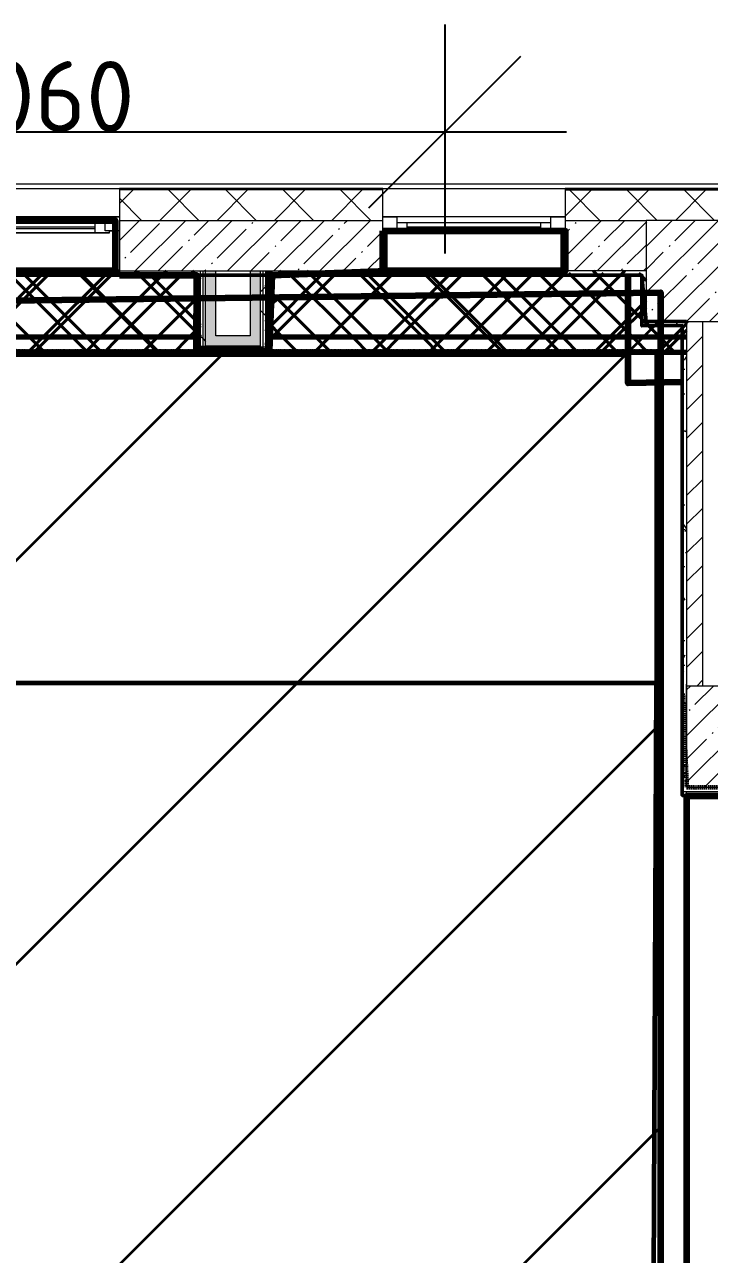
# Model space of a CAD drawing. Header units: millimetres. Extents: x -249154 to 415037, y -45458 to 354837.
# Drawn here: x 107346 to 110727, y 16157 to 22231 of the extents above; entities that cross this region are included whole.
import ezdxf

# ---------------------------------------------------------------- set-up
doc = ezdxf.new("R2010")
doc.units = ezdxf.units.MM
doc.linetypes.add('200_ШТРИХ__ш1_п0_6_', pattern=[320, 200, -120])
doc.linetypes.add('Штрих короткий', pattern=[600, 300, -300])
for name, color, linetype, lineweight in [('0) НЗ Ремонт штукатурка', 6, 'Continuous', 60), ('1) FK2', 82, 'Continuous', 50), ('2)1 штукатурка', 4, 'Continuous', 35), ('2)2 штукатурка', 5, 'Continuous', 50), ('3.3) Шпаклевка баз. фин. WD5-13', 160, 'Continuous', 140), ('3.4) Ремонт базовой шпаклевки', 6, 'Continuous', 60), ('3.4) Шп. баз 4 в 525 поз 4838м2', 160, 'Continuous', 140), ('3.4) Шп. фин 4 в 529 поз 11227м2', 6, 'Continuous', 140), ('4) демонтаж НЗ №2', 1, 'Continuous', 35), ('4.1) Дм уборка мусора НЗ 2', 20, 'Continuous', 35), ('5.6) Перегародка WD6', 6, 'Continuous', 40), ('549 штукатурка гипсом', 40, 'Continuous', 60), ('666 покраска FK1', 211, 'Continuous', 60), ('839 штук откосы', 3, 'Continuous', 158), ('874 шпакл откосы', 5, 'Continuous', 158), ('A-FLOR', 7, 'Continuous', 9), ('A-GLAZ', 7, 'Continuous', 9), ('A-GLAZ-1', 7, 'Continuous', 5), ('A-WALL', 7, 'Continuous', 5), ('I-WALL', 7, 'Continuous', 5), ('S-COLS', 7, 'Continuous', 9), ('S-COLS-1', 7, 'Continuous', 5)]:
    doc.layers.add(name, color=color, linetype=linetype, lineweight=lineweight)
doc.layers.add('A-WALL-1', color=9, linetype='Continuous', lineweight=5, true_color=0x808080)
doc.layers.add('A-WALL-FNSH-1', color=9, linetype='Continuous', lineweight=5, true_color=0x808080)
doc.styles.add('ISOCPEUR_1', font='isocpeur.ttf', dxfattribs={"height": 350})
doc.styles.add('ISOCPEUR_2', font='isocpeur.ttf', dxfattribs={"width": 0.9, "height": 2.5})
doc.dimstyles.new('ISO-2_0_0_9К_Средний_округл2_2', dxfattribs={"dimscale": 304.8, "dimtxt": 995.981176, "dimasz": 2.46063, "dimexe": 1.968504, "dimexo": 0, "dimgap": 0, "dimtad": 1, "dimdec": 0, "dimrnd": 10, "dimzin": 0, "dimdsep": 46, "dimtxsty": 'ISOCPEUR_2', "dimblk1": 'OBLIQUE', "dimblk2": 'OBLIQUE', "dimsah": 1, "dimcen": 0.09, "dimdle": 1.968504, "dimazin": 0, "dimtfac": 1, "dimtdec": 4, "dimtix": 1, "dimtmove": 0, "dimatfit": 3, "dimfxl": 1, "dimtvp": 1, "dimtolj": 1, "dimtzin": 0, "dimarcsym": 2})
pattern_1 = [(0, (64.7, -136.06), (243.84, 60.96), [20.117, -162.763, 20.117, -162.763, -975.36]), (0, (64.7, -136.06), (243.84, 60.96), [-365.76, 20.117, -345.643, 20.117, -162.763, -426.72]), (0, (64.7, -136.06), (243.84, 60.96), [-914.4, 20.117, -101.803, 20.117, -284.683]), (120, (156.14, -105.58), (-174.71291, 180.691634), [20.117, -162.763, 20.117, -162.763, -975.36]), (120, (156.14, -105.58), (-174.71291, 180.691634), [-365.76, 20.117, -345.643, 20.117, -162.763, -426.72]), (120, (156.14, -105.58), (-174.71291, 180.691634), [-914.4, 20.117, -101.803, 20.117, -284.683]), (240, (186.62, 16.34), (-69.12709, -241.651634), [20.117, -162.763, 20.117, -162.763, -975.36]), (240, (186.62, 16.34), (-69.12709, -241.651634), [-365.76, 20.117, -345.643, 20.117, -162.763, -426.72]), (240, (186.62, 16.34), (-69.12709, -241.651634), [-914.4, 20.117, -101.803, 20.117, -284.683])]
pattern_2 = [(45, (64.7, -136.06), (-212.132, 212.132), []), (135, (64.7, -136.06), (-212.132, -212.132), [])]
pattern_3 = [(45, (64.7, -136.06), (-141.42136, 141.42136), []), (135, (64.7, -136.06), (-141.42136, -141.42136), [])]

# ---------------------------------------------------------------- blocks, each defined once
blk = doc.blocks.new('120_Окно_СКБ_1Ст - 120_Окно_СКБ_1Ст 900х2500_h_ с форточкой-22876038-Объем проектирования 1 этажа')
at = {"layer": 'A-GLAZ'}
for p, q in [((-450, -127), (-450, -57)), ((-450, -57), (-380, -57)), ((-380, -57), (-380, -127)), ((380, -127), (380, -57)), ((380, -57), (450, -57)), ((450, -57), (450, -127)), ((380, -87), (-380, -87)), ((-380, -87), (-380, -127)), ((-330, -137), (-330, -87)), ((330, -137), (330, -87)), ((380, -127), (380, -87)), ((-380, -127), (-450, -127)), ((-380, -127), (-400, -127)), ((-400, -127), (-400, -137)), ((-400, -137), (400, -137)), ((400, -137), (-400, -137)), ((450, -127), (380, -127)), ((400, -127), (380, -127)), ((400, -137), (400, -127))]:
    blk.add_line(p, q, dxfattribs=at)
at = {"layer": 'A-GLAZ-1'}
for p, q in [((450, -57), (-450, -57)), ((-330, -107), (330, -107)), ((330, -117), (-330, -117)), ((-430, -127), (-400, -127)), ((400, -127), (430, -127))]:
    blk.add_line(p, q, dxfattribs=at)
blk = doc.blocks.new('BSC_Колонна _Прямоугольная - 500х500-21690934-Объем проектирования 1 этажа')
at = {"layer": 'S-COLS-1'}
h = blk.add_hatch(dxfattribs=at)
h.set_pattern_fill('FP_96', color=256, style=0, pattern_type=2)
h.set_pattern_definition([(45, (-110800, -18850), (-114.04925, 114.04925), []), (45, (-110685.95, -18850), (-114.04925, 114.04925), [201.613, -40.323, 6.706, -33.617])])
h.paths.add_polyline_path([(0, -250), (250, -249.7), (250, 250), (-250, 250), (-250, -250), (-233.1, -250)])
for p, q in [((250, 250), (-250, 250)), ((-250, 250), (-250, -250)), ((250, -250), (250, 250)), ((-250, -250), (250, -250))]:
    blk.add_line(p, q, dxfattribs=at)
blk = doc.blocks.new('BSC_Колонна _Прямоугольная - 700х500-V183-Объем проектирования 1 этажа')
at = {"layer": 'S-COLS-1'}
h = blk.add_hatch(dxfattribs=at)
h.set_pattern_fill('FP_172', color=256, style=0, pattern_type=2)
h.set_pattern_definition([(45, (-110700, -21150), (-114.04925, 114.04925), []), (45, (-110585.95, -21150), (-114.04925, 114.04925), [201.613, -40.323, 6.706, -33.617])])
h.paths.add_polyline_path([(-350, -250), (350, -250), (350, 250), (-350, 250), (-350, 0)])
for p, q in [((350, 250), (-350, 250)), ((-350, 250), (-350, -250)), ((350, -250), (350, 250)), ((-350, -250), (350, -250))]:
    blk.add_line(p, q, dxfattribs=at)
blk = doc.blocks.new('Зашивка приборов отопления - Зашивка приборов отопления-33267402-Объем проектирования 1 этажа')
at = {"layer": 'A-WALL'}
for p, q in [((107730, 21150), (106870, 21150)), ((101170, 20829), (108130, 20829)), ((108130, 20829), (101170, 20829)), ((101150, 20754), (108130, 20754))]:
    blk.add_line(p, q, dxfattribs=at)
blk = doc.blocks.new('Зашивка приборов отопления1 - Зашивка приборов отопления-33268338-Объем проектирования 1 этажа')
at = {"layer": 'A-WALL'}
for p, q in [((109930, 21150), (109070, 21150)), ((108490, 20829), (110530, 20829)), ((110530, 20829), (108490, 20829)), ((108490, 20754), (110530, 20754))]:
    blk.add_line(p, q, dxfattribs=at)
blk = doc.blocks.new('_Oblique')
at = {"color": 0, "linetype": 'ByBlock', "lineweight": -2}
blk.add_line((-0.5, -0.5), (0.5, 0.5), dxfattribs=at)
blk = doc.blocks.new('*D1970')
at = {"layer": '5.6) Перегародка WD6', "color": 0, "lineweight": -2, "transparency": 16777216}
for p, q in [((105361.1, 22230.7), (105361.1, 21100.4)), ((109421.1, 22230.7), (109421.1, 21100.4)), ((104761.1, 21700.4), (110021.1, 21700.4))]:
    blk.add_line(p, q, dxfattribs=at)
at = {"layer": 'Defpoints', "color": 0, "transparency": 16777216}
for p in [(105361.1, 22230.7), (109421.1, 22230.7), (109421.1, 21700.4)]:
    blk.add_point(p, dxfattribs=at)
at = {"layer": '5.6) Перегародка WD6', "color": 0, "lineweight": -2, "transparency": 16777216, "xscale": 750, "yscale": 750, "zscale": 750, "rotation": 180}
blk.add_blockref('_Oblique', (105361.1, 21700.4), dxfattribs=at)
at = {"layer": '5.6) Перегародка WD6', "color": 0, "lineweight": -2, "transparency": 16777216, "xscale": 750, "yscale": 750, "zscale": 750}
blk.add_blockref('_Oblique', (109421.1, 21700.4), dxfattribs=at)
at = {"layer": '5.6) Перегародка WD6', "color": 0, "lineweight": 25, "transparency": 16777216, "insert": (107391.1, 21875.4), "char_height": 350, "width": 3148.833, "attachment_point": 5, "style": 'ISOCPEUR_1'}
blk.add_mtext('\\A1;4060', dxfattribs=at)

msp = doc.modelspace()

# ---------------------------------------------------------------- hatches: boundary and pattern name
at = {"layer": '4.1) Дм уборка мусора НЗ 2'}
h = msp.add_hatch(dxfattribs=at)
h.set_pattern_fill('ANSI31', color=1, scale=444)
h.paths.add_polyline_path([(117765.4, 16067), (110485.5, 16067), (110485.5, 20908.2), (108564, 20884.4), (108554.7, 20617.9), (108194.7, 20630.4), (108194.7, 20879.9), (101482.7, 20796.7), (101235.7, 20791.1), (101235.7, 20616.9), (100913.2, 20616.9), (100913.2, 17613.9), (101462.7, 17593.9), (101511.7, 13502), (105598.3, 13552.6), (105614.7, 13864.9), (106135.7, 13863.9), (106135.7, 13559.3), (109914.7, 13606.1), (109914.7, 13864.9), (110485.5, 13864.9), (110485.5, 13573.4), (117765.4, 13573.4)])
at = {"layer": '5.6) Перегародка WD6'}
h = msp.add_hatch(dxfattribs=at)
h.set_pattern_fill('FP_63', color=256, style=0, pattern_type=2)
h.set_pattern_definition(pattern_3)
h.paths.add_polyline_path([(107892.9, 20692.9), (108214.7, 20692.9), (108214.7, 21013.9), (106114.7, 21013.9), (106114.7, 20763.9), (105614.7, 20763.9), (105614.7, 21013.9), (101214.7, 21013.9), (101214.7, 20692.9), (107726.7, 20692.9)])
h = msp.add_hatch(dxfattribs=at)
h.set_pattern_fill('ANSI37', color=256, scale=77, style=0)
h.paths.add_polyline_path([(107892.9, 20681.9), (108214.7, 20681.9), (108214.7, 21002.9), (106114.7, 21002.9), (106114.7, 20752.9), (105614.7, 20752.9), (105614.7, 21002.9), (101214.7, 21002.9), (101214.7, 20681.9), (107726.7, 20681.9)])
h = msp.add_hatch(dxfattribs=at)
h.set_pattern_fill('FP_63', color=256, style=0, pattern_type=2)
h.set_pattern_definition(pattern_3)
h.paths.add_polyline_path([(110552, 20692.9), (110614.7, 20692.9), (110614.7, 20763.9), (110414.7, 20763.9), (110414.7, 21013.9), (108534.7, 21013.9), (108534.7, 20692.9), (110414.7, 20692.9)])
h = msp.add_hatch(dxfattribs=at)
h.set_pattern_fill('ANSI37', color=256, scale=77, style=0)
h.paths.add_polyline_path([(110552, 20681.9), (110614.7, 20681.9), (110614.7, 20752.9), (110414.7, 20752.9), (110414.7, 21002.9), (108534.7, 21002.9), (108534.7, 20681.9), (110414.7, 20681.9)])
h = msp.add_hatch(dxfattribs=at)
h.set_pattern_fill('FP_63', color=256, style=0, pattern_type=2)
h.set_pattern_definition(pattern_3)
h.paths.add_polyline_path([(104901.4, 20617.9), (108214.7, 20617.9), (108214.7, 20692.9), (101214.7, 20692.9), (101214.7, 20617.9), (104735.2, 20617.9)])
h = msp.add_hatch(dxfattribs=at)
h.set_pattern_fill('ANSI37', color=256, scale=77, style=0)
h.paths.add_polyline_path([(104901.4, 20606.9), (108214.7, 20606.9), (108214.7, 20681.9), (101214.7, 20681.9), (101214.7, 20606.9), (104735.2, 20606.9)])
h = msp.add_hatch(dxfattribs=at)
h.set_pattern_fill('FP_63', color=256, style=0, pattern_type=2)
h.set_pattern_definition(pattern_3)
h.paths.add_polyline_path([(110552, 20617.9), (110614.7, 20617.9), (110614.7, 20692.9), (108534.7, 20692.9), (108534.7, 20617.9), (110219.6, 20617.9)])
h = msp.add_hatch(dxfattribs=at)
h.set_pattern_fill('ANSI37', color=256, scale=77, style=0)
h.paths.add_polyline_path([(110552, 20606.9), (110614.7, 20606.9), (110614.7, 20681.9), (108534.7, 20681.9), (108534.7, 20606.9), (110219.6, 20606.9)])
at = {"layer": 'A-WALL'}
h = msp.add_hatch(dxfattribs=at)
h.set_pattern_fill('FP_24', color=256, style=0, pattern_type=2)
h.set_pattern_definition([(45, (64.7, -136.06), (-141.42136, 141.42136), []), (135, (64.7, -136.06), (-141.42136, -141.42136), [])])
h.paths.add_polyline_path([(103514.7, 21263.9), (104714.7, 21263.9), (104714.7, 21413.9), (103514.7, 21413.9), (103514.7, 21350)])
h.paths.add_polyline_path([(109084.3, 21263.9), (109114.7, 21263.9), (109114.7, 21413.9), (107814.7, 21413.9), (107814.7, 21263.9)])
h.paths.add_polyline_path([(101214.7, 21263.9), (101214.7, 21413.9), (96674.7, 21413.9), (96674.7, 21263.9), (100864.7, 21263.9)])
h.paths.add_polyline_path([(106914.7, 21263.9), (106914.7, 21413.9), (105614.7, 21413.9), (105614.7, 21263.9), (106114.7, 21263.9)])
h.paths.add_polyline_path([(110414.7, 21263.9), (110867.9, 21263.9), (110759.3, 21413.9), (110014.7, 21413.9), (110014.7, 21263.9)])
h.paths.add_polyline_path([(93124.7, 21263.9), (93374.7, 21263.9), (93374.7, 21413.9), (93124.7, 21413.9), (93124.7, 21321.3)])
h.paths.add_polyline_path([(111147.3, 21263.9), (111299.8, 21263.9), (111191.3, 21413.9), (111006.2, 21413.9), (111114.7, 21263.9)])
at = {"layer": 'I-WALL'}
h = msp.add_hatch(dxfattribs=at)
h.set_pattern_fill('FP_1', color=256, style=0, pattern_type=2)
h.set_pattern_definition([(45, (64.7, -136.06), (-114.04925, 114.04925), []), (45, (178.75, -136.06), (-114.04925, 114.04925), [201.612, -40.322, 6.706, -33.617])])
h.paths.add_polyline_path([(100864.7, 21013.9), (101214.7, 21013.9), (101214.7, 21263.9), (100864.7, 21263.9), (100864.7, 21017.3)])
h.paths.add_polyline_path([(110014.7, 21013.9), (110414.7, 21013.9), (110414.7, 21263.9), (110014.7, 21263.9), (110014.7, 21056.3)])
h.paths.add_polyline_path([(109114.7, 21013.9), (109114.7, 21263.9), (107814.7, 21263.9), (107814.7, 21013.9), (109084.3, 21013.9)])
h.paths.add_polyline_path([(103514.7, 21013.9), (104714.7, 21013.9), (104714.7, 21263.9), (103514.7, 21263.9), (103514.7, 21056.3)])
h.paths.add_polyline_path([(106114.7, 21013.9), (106914.7, 21013.9), (106914.7, 21263.9), (106114.7, 21263.9), (106114.7, 21056.3)])
h = msp.add_hatch(dxfattribs=at)
h.set_pattern_fill('FP_191', color=256, style=0, pattern_type=2)
h.set_pattern_definition(pattern_1)
h.paths.add_polyline_path([(107794.8, 21013.9), (107814.7, 21013.9), (107814.7, 21211.9), (107794.7, 21211.9), (107794.7, 21013.9)])
h = msp.add_hatch(dxfattribs=at)
h.set_pattern_fill('FP_191', color=256, style=0, pattern_type=2)
h.set_pattern_definition(pattern_1)
h.paths.add_polyline_path([(109114.7, 21013.9), (109134.7, 21014.7), (109134.7, 21211.9), (109114.7, 21211.9), (109114.7, 21056.3)])
h = msp.add_hatch(dxfattribs=at)
h.set_pattern_fill('FP_191', color=256, style=0, pattern_type=2)
h.set_pattern_definition(pattern_1)
h.paths.add_polyline_path([(109994.7, 21013.9), (110014.7, 21013.9), (110014.7, 21211.9), (109994.7, 21211.9), (109994.7, 21015)])
h = msp.add_hatch(dxfattribs=at)
h.set_pattern_fill('FP_191', color=256, style=0, pattern_type=2)
h.set_pattern_definition(pattern_1)
h.paths.add_polyline_path([(108194.7, 20993.9), (108214.7, 20993.9), (108214.7, 21013.9), (107814.7, 21013.9), (107814.7, 20993.9), (108193.7, 20993.9)])
h.paths.add_polyline_path([(106134.8, 20993.9), (106914.7, 20993.9), (106914.7, 21013.9), (106134.7, 21013.9), (106134.7, 20993.9)])
h = msp.add_hatch(dxfattribs=at)
h.set_pattern_fill('FP_191', color=256, style=0, pattern_type=2)
h.set_pattern_definition(pattern_1)
h.paths.add_polyline_path([(108214.7, 20637.9), (108214.7, 20993.9), (108194.7, 20993.9), (108194.7, 20637.9)])
h = msp.add_hatch(dxfattribs=at)
h.set_pattern_fill('FP_192', color=256, style=0, pattern_type=2)
h.set_pattern_definition(pattern_2)
h.paths.add_polyline_path([(108226.9, 20637.9), (108227.2, 20637.9), (108227.2, 21013.9), (108214.7, 21013.9), (108214.7, 20637.9)])
h = msp.add_hatch(dxfattribs=at)
h.set_pattern_fill('FP_192', color=256, style=0, pattern_type=2)
h.set_pattern_definition(pattern_2)
h.paths.add_polyline_path([(108234.7, 20637.9), (108239.7, 20637.9), (108239.7, 21013.9), (108227.2, 21013.9), (108227.2, 20637.9)])
for points in [[(108289.7, 20642.9), (108289.7, 21013.9), (108239.7, 21013.9), (108239.7, 20642.9)], [(108459.7, 20692.9), (108509.7, 20692.9), (108509.7, 21013.9), (108459.7, 21013.9), (108459.7, 20743.9)], [(108459.7, 20642.9), (108509.7, 20642.9), (108509.7, 20692.9), (108289.7, 20692.9), (108289.7, 20642.9), (108310.6, 20642.9)]]:
    msp.add_hatch(color=256, dxfattribs=at).paths.add_polyline_path(points)
h = msp.add_hatch(dxfattribs=at)
h.set_pattern_fill('FP_192', color=256, style=0, pattern_type=2)
h.set_pattern_definition(pattern_2)
h.paths.add_polyline_path([(108509.7, 20642.9), (108522.2, 20643.6), (108522.2, 21013.9), (108509.7, 21013.9), (108509.7, 20692)])
h = msp.add_hatch(dxfattribs=at)
h.set_pattern_fill('FP_192', color=256, style=0, pattern_type=2)
h.set_pattern_definition(pattern_2)
h.paths.add_polyline_path([(108534.7, 20637.9), (108534.7, 21013.9), (108522.2, 21013.9), (108522.2, 20637.9), (108529.7, 20637.9)])
h = msp.add_hatch(dxfattribs=at)
h.set_pattern_fill('FP_191', color=256, style=0, pattern_type=2)
h.set_pattern_definition(pattern_1)
h.paths.add_polyline_path([(110414.7, 21013.9), (110014.7, 21013.9), (110014.7, 20993.9), (110394.7, 20994.9)])
h.paths.add_polyline_path([(110394.7, 20993.9), (110414.7, 20993.9), (110414.7, 21013.9)])
h.paths.add_polyline_path([(108685.1, 20993.9), (109114.7, 20993.9), (109114.7, 21013.9), (108534.7, 21013.9), (108534.7, 20993.9), (108568.5, 20993.9)])
h = msp.add_hatch(dxfattribs=at)
h.set_pattern_fill('FP_191', color=256, style=0, pattern_type=2)
h.set_pattern_definition(pattern_1)
h.paths.add_polyline_path([(108534.7, 20617.9), (108554.7, 20617.9), (108554.7, 20993.9), (108534.7, 20993.9), (108534.7, 20630.4)])
h = msp.add_hatch(dxfattribs=at)
h.set_pattern_fill('FP_191', color=256, style=0, pattern_type=2)
h.set_pattern_definition(pattern_1)
h.paths.add_polyline_path([(110414.7, 20743.9), (110414.7, 20993.9), (110394.7, 20993.9), (110394.7, 20743.9)])
h = msp.add_hatch(dxfattribs=at)
h.set_pattern_fill('FP_191', color=256, style=0, pattern_type=2)
h.set_pattern_definition(pattern_1)
h.paths.add_polyline_path([(110471, 20743.9), (110593.7, 20743.9), (110593.7, 20763.9), (110414.7, 20763.9), (110414.7, 20743.9)])
h = msp.add_hatch(dxfattribs=at)
h.set_pattern_fill('FP_191', color=256, style=0, pattern_type=2)
h.set_pattern_definition(pattern_1)
h.paths.add_polyline_path([(110594.7, 18973.9), (110614.7, 18973.9), (110614.7, 20763.9), (110594.7, 20763.9), (110594.7, 18983.9)])
h = msp.add_hatch(dxfattribs=at)
h.set_pattern_fill('FP_22', color=256, style=0, pattern_type=2)
h.set_pattern_definition([(45, (64.7, -136.06), (-70.71068, 70.71068), [])])
h.paths.add_polyline_path([(110614.7, 18963.9), (110694.7, 18963.9), (110694.7, 20763.9), (110614.7, 20763.9), (110614.7, 18983.9)])
h = msp.add_hatch(dxfattribs=at)
h.set_pattern_fill('FP_192', color=256, style=0, pattern_type=2)
h.set_pattern_definition(pattern_2)
h.paths.add_polyline_path([(108459.7, 20637.9), (108522.2, 20637.9), (108522.2, 20642.9), (108239.7, 20642.9), (108239.7, 20637.9), (108421.7, 20637.9)])
h = msp.add_hatch(dxfattribs=at)
h.set_pattern_fill('FP_191', color=256, style=0, pattern_type=2)
h.set_pattern_definition(pattern_1)
h.paths.add_polyline_path([(110613.7, 18463.9), (110613.7, 18973.9), (110593.7, 18973.9), (110593.7, 18463.9)])
h = msp.add_hatch(dxfattribs=at)
h.set_pattern_fill('FP_191', color=256, style=0, pattern_type=2)
h.set_pattern_definition(pattern_1)
h.paths.add_polyline_path([(110921.7, 18463.9), (110971.7, 18450.6), (110971.7, 18463.9), (110931.7, 18463.9)])
h.paths.add_polyline_path([(110936.9, 18443.9), (110931.7, 18446.2), (110921.7, 18446.7), (110921.7, 18463.9), (110593.7, 18463.9), (110594.7, 18443.9), (110931.7, 18443.9)])

# ---------------------------------------------------------------- linework, layer by layer
at = {"layer": '0) НЗ Ремонт штукатурка', "color": 3, "linetype": '200_ШТРИХ__ш1_п0_6_', "ltscale": 0.03}
msp.add_lwpolyline([(110594.7, 18926.6), (110614.7, 18463.9), (111071.7, 18463.9)], dxfattribs=at)
at = {"layer": '1) FK2'}
msp.add_lwpolyline([(111131.7, 18423.9), (110592.7, 18423.9), (110592.7, 20743.9), (110393.7, 20742.9), (110393.7, 20992.9), (108555.7, 20992.9), (108554.7, 20616.9), (108193.7, 20616.9), (108193.7, 20992.9), (106135.7, 20992.9), (106135.7, 20742.9), (105593.7, 20742.9), (105593.7, 20993.9), (101234.7, 20993.9), (101235.7, 20616.9), (100885.7, 20616.9), (100885.7, 17614.9)], dxfattribs=at)
at = {"layer": '2)1 штукатурка'}
msp.add_lwpolyline([(107813.7, 20992.9), (108193.7, 20993.9), (108193.7, 20630.4), (108553.7, 20617.9), (108566.7, 20992.9), (109134.7, 21013.9)], dxfattribs=at)
at = {"layer": '2)2 штукатурка'}
msp.add_lwpolyline([(101235.7, 20993.9), (105614.7, 20993.9), (105614.7, 20763.9), (106135.7, 20742.9), (106135.7, 20992.9), (110393.7, 20992.9), (110414.7, 20763.9), (110614.7, 20763.9)], dxfattribs=at)
at = {"layer": '3.3) Шпаклевка баз. фин. WD5-13', "ltscale": 0.5}
for points in [[(108194.7, 20993.9), (108193.7, 20616.9), (108554.7, 20616.9), (108554.7, 21013.9)], [(110594.7, 20464.5), (110326.4, 20460), (110326.4, 20992.9)], [(101235.7, 20606.9), (110326.4, 20606.9)]]:
    msp.add_lwpolyline(points, dxfattribs=at)
at = {"layer": '3.4) Ремонт базовой шпаклевки', "linetype": 'Штрих короткий', "ltscale": 0.01}
msp.add_lwpolyline([(101700.9, 13420.9), (101700.9, 17742.1), (100990.1, 17742.1), (100990.1, 20616.9), (110466.7, 20617.9), (110466.7, 18517.4)], dxfattribs=at)
at = {"layer": '3.4) Шп. баз 4 в 525 поз 4838м2'}
for points in [[(107814.7, 20992.9), (108194.7, 20993.9), (108194.7, 20630.4), (108554.7, 20617.9), (108567.7, 20992.9), (109135.7, 21013.9)], [(101482.7, 20796.7), (110485.5, 20908.2), (110485.5, 16067)]]:
    msp.add_lwpolyline(points, dxfattribs=at)
at = {"layer": '3.4) Шп. фин 4 в 529 поз 11227м2'}
for points in [[(107814.7, 20992.9), (108194.7, 20993.9), (108194.7, 20630.4), (108554.7, 20617.9), (108567.7, 20992.9), (109135.7, 21013.9)], [(101482.7, 20796.7), (110485.5, 20908.2), (110485.5, 16067)]]:
    msp.add_lwpolyline(points, dxfattribs=at)
at = {"layer": '4) демонтаж НЗ №2'}
for points in [[(107814.7, 20992.9), (108194.7, 20993.9), (108194.7, 20630.4), (108554.7, 20617.9), (108567.7, 20992.9), (109135.7, 21013.9)], [(101482.7, 20796.7), (110485.5, 20908.2), (110485.5, 16067)]]:
    msp.add_lwpolyline(points, dxfattribs=at)
at = {"layer": '5.6) Перегародка WD6'}
for p, q in [((107814.7, 21013.9), (106914.7, 21013.9)), ((107814.7, 21002.9), (106914.7, 21002.9)), ((110014.7, 21013.9), (109114.7, 21013.9)), ((110014.7, 21002.9), (109114.7, 21002.9)), ((101214.7, 20692.9), (108214.7, 20692.9)), ((108214.7, 20692.9), (101214.7, 20692.9)), ((101214.7, 20681.9), (108214.7, 20681.9)), ((108214.7, 20681.9), (101214.7, 20681.9)), ((108534.7, 20692.9), (110614.7, 20692.9)), ((110614.7, 20692.9), (108534.7, 20692.9)), ((108534.7, 20681.9), (110614.7, 20681.9)), ((110614.7, 20681.9), (108534.7, 20681.9)), ((101214.7, 20617.9), (108214.7, 20617.9)), ((101214.7, 20606.9), (108214.7, 20606.9)), ((108534.7, 20617.9), (110614.7, 20617.9)), ((108534.7, 20606.9), (110614.7, 20606.9))]:
    msp.add_line(p, q, dxfattribs=at)
at = {"layer": '549 штукатурка гипсом', "ltscale": 0.01}
msp.add_lwpolyline([(101700.9, 13420.9), (101700.9, 17742.1), (100990.1, 17742.1), (100990.1, 20616.9), (110466.7, 20617.9), (110466.7, 18517.4)], dxfattribs=at)
at = {"layer": '666 покраска FK1', "ltscale": 0.5}
msp.add_lwpolyline([(110443.1, 13864.9), (110466.7, 18978.4), (106114.7, 18978.4), (106104.9, 13864)], dxfattribs=at)
at = {"layer": '839 штук откосы', "ltscale": 0.5}
for points in [[(106914.7, 21263.9), (107793.7, 21263.9), (107793.7, 21013.9), (106914.7, 21013.9)], [(109114.7, 21211.9), (110014.7, 21211.9), (110014.7, 21013.9), (109114.7, 21013.9)], [(110614.7, 13863.9), (111117.8, 13863.9), (111117.8, 18419.8), (110614.7, 18419.8)]]:
    msp.add_lwpolyline(points, close=True, dxfattribs=at)
at = {"layer": '874 шпакл откосы', "ltscale": 0.5}
for points in [[(106914.7, 21263.9), (107793.7, 21263.9), (107793.7, 21013.9), (106914.7, 21013.9)], [(109114.7, 21211.9), (110014.7, 21211.9), (110014.7, 21013.9), (109114.7, 21013.9)], [(110614.7, 13863.9), (111117.8, 13863.9), (111117.8, 18419.8), (110614.7, 18419.8)]]:
    msp.add_lwpolyline(points, close=True, dxfattribs=at)
at = {"layer": 'A-FLOR'}
for p, q in [((108193.7, 20616.9), (108554.7, 20616.9)), ((110594.7, 19033.9), (110594.7, 18983.9)), ((110594.7, 18983.9), (110593.7, 18983.9)), ((110593.7, 18983.9), (110593.7, 18443.9)), ((110593.7, 18443.9), (110921.7, 18443.9)), ((110614.7, 13863.9), (110614.7, 18443.9))]:
    msp.add_line(p, q, dxfattribs=at)
at = {"layer": 'A-WALL'}
for p, q in [((96634.7, 21443.9), (111206.6, 21443.9)), ((106914.7, 21421.9), (107814.7, 21421.9)), ((109114.7, 21416.9), (107814.7, 21416.9)), ((109114.7, 21413.9), (107814.7, 21413.9)), ((109114.7, 21421.9), (110014.7, 21421.9)), ((110014.7, 21416.9), (111199, 21416.9)), ((110014.7, 21413.9), (111191.3, 21413.9)), ((107814.7, 21263.9), (109114.7, 21263.9)), ((110014.7, 21263.9), (110414.7, 21263.9)), ((107814.7, 20993.9), (108194.7, 20993.9)), ((108214.7, 20617.9), (108214.7, 21013.9)), ((108227.2, 20630.4), (108227.2, 21013.9)), ((108239.7, 20642.9), (108239.7, 21013.9)), ((108509.7, 21013.9), (108509.7, 20642.9)), ((108522.2, 21013.9), (108522.2, 20630.4)), ((108534.7, 21013.9), (108534.7, 20617.9)), ((109114.7, 20993.9), (108554.7, 20993.9)), ((110014.7, 20993.9), (110394.7, 20993.9)), ((110394.7, 20993.9), (110394.7, 20743.9)), ((110594.7, 20743.9), (110394.7, 20743.9)), ((110594.7, 18973.9), (110594.7, 20743.9)), ((108522.2, 20630.4), (108227.2, 20630.4)), ((108509.7, 20642.9), (108239.7, 20642.9))]:
    msp.add_line(p, q, dxfattribs=at)
at = {"layer": 'A-WALL-1'}
for p, q in [((107814.7, 21413.9), (107814.7, 20993.9)), ((109114.7, 20993.9), (109114.7, 21413.9)), ((110014.7, 21413.9), (110014.7, 20993.9)), ((107794.7, 21211.9), (107794.7, 21013.9)), ((107814.7, 21211.9), (107794.7, 21211.9)), ((109134.7, 21211.9), (109114.7, 21211.9)), ((109134.7, 21013.9), (109134.7, 21211.9)), ((109994.7, 21211.9), (109994.7, 21013.9)), ((110014.7, 21211.9), (109994.7, 21211.9)), ((107794.7, 21013.9), (108509.7, 21013.9)), ((108194.7, 20993.9), (108194.7, 20617.9)), ((108289.7, 20692.9), (108289.7, 21013.9)), ((108459.7, 21013.9), (108459.7, 20692.9)), ((108509.7, 21013.9), (109134.7, 21013.9)), ((110414.7, 21013.9), (109994.7, 21013.9)), ((110614.7, 20763.9), (110614.7, 18963.9)), ((110694.7, 18963.9), (110694.7, 20763.9)), ((108459.7, 20692.9), (108289.7, 20692.9)), ((108554.7, 20617.9), (108554.7, 20655.4)), ((108194.7, 20617.9), (108534.7, 20617.9)), ((108534.7, 20637.9), (108214.7, 20637.9)), ((110594.7, 18973.9), (110593.7, 18973.9)), ((110613.7, 18463.9), (110613.7, 18973.9)), ((110613.7, 18973.9), (110614.7, 18973.9)), ((110593.7, 18443.9), (110593.7, 18442.9))]:
    msp.add_line(p, q, dxfattribs=at)
at = {"layer": 'A-WALL-FNSH-1'}
for p, q in [((109114.7, 21421.9), (107814.7, 21421.9)), ((107814.7, 21421.9), (107814.7, 21413.9)), ((109114.7, 21413.9), (109114.7, 21421.9)), ((111195.4, 21421.9), (110014.7, 21421.9)), ((110014.7, 21421.9), (110014.7, 21413.9)), ((107793.7, 21211.9), (107793.7, 21013.9)), ((107794.7, 21211.9), (107793.7, 21211.9)), ((109135.7, 21211.9), (109134.7, 21211.9)), ((109135.7, 21013.9), (109135.7, 21211.9)), ((109993.7, 21211.9), (109993.7, 21013.9)), ((109994.7, 21211.9), (109993.7, 21211.9)), ((107793.7, 21013.9), (107794.7, 21013.9)), ((107814.7, 20993.9), (107814.7, 20992.9)), ((107814.7, 20992.9), (108193.7, 20992.9)), ((108193.7, 20992.9), (108193.7, 20617.9)), ((108554.7, 20993.9), (108554.7, 20655.4)), ((108555.7, 20992.9), (109114.7, 20992.9)), ((108555.7, 20655.4), (108555.7, 20992.9)), ((109114.7, 20992.9), (109114.7, 20993.9)), ((109134.7, 21013.9), (109135.7, 21013.9)), ((109993.7, 21013.9), (109994.7, 21013.9)), ((110014.7, 20993.9), (110014.7, 20992.9)), ((110014.7, 20992.9), (110393.7, 20992.9)), ((110393.7, 20742.9), (110393.7, 20993.9)), ((110393.7, 20742.9), (110593.7, 20742.9)), ((110593.7, 20742.9), (110593.7, 19033.9)), ((108554.7, 20655.4), (108555.7, 20655.4)), ((108554.7, 20617.9), (108534.7, 20617.9)), ((108554.7, 20616.9), (108554.7, 20617.9)), ((110592.7, 19033.4), (110592.7, 18442.9)), ((110593.7, 19033.4), (110592.7, 19033.4)), ((110593.7, 19033.9), (110594.7, 19033.9)), ((110593.7, 18983.9), (110593.7, 19033.4)), ((110592.7, 18442.9), (110921.7, 18442.9))]:
    msp.add_line(p, q, dxfattribs=at)
at = {"layer": 'I-WALL'}
for p, q in [((107814.7, 20992.9), (106914.7, 20992.9)), ((107793.7, 21013.9), (106935.7, 21013.9)), ((110014.7, 20993.9), (109114.7, 20993.9)), ((109993.7, 21013.9), (109135.7, 21013.9)), ((101235.7, 20617.9), (108193.7, 20617.9)), ((108193.7, 20616.9), (101235.7, 20616.9)), ((108193.7, 20617.9), (108193.7, 20616.9)), ((108554.7, 20617.9), (110593.7, 20617.9)), ((110593.7, 20616.9), (108554.7, 20616.9))]:
    msp.add_line(p, q, dxfattribs=at)

# ---------------------------------------------------------------- block references
at = {"layer": 'A-GLAZ', "color": 3}
for p in [(107364.7, 21338.9), (109564.7, 21338.9)]:
    msp.add_blockref('120_Окно_СКБ_1Ст - 120_Окно_СКБ_1Ст 900х2500_h_ с форточкой-22876038-Объем проектирования 1 этажа', p, dxfattribs=at)
at = {"layer": 'A-WALL'}
for name in ['Зашивка приборов отопления - Зашивка приборов отопления-33267402-Объем проектирования 1 этажа', 'Зашивка приборов отопления1 - Зашивка приборов отопления-33268338-Объем проектирования 1 этажа']:
    msp.add_blockref(name, (64.7, -136.1), dxfattribs=at)
at = {"layer": 'S-COLS'}
for name, p in [('BSC_Колонна _Прямоугольная - 700х500-V183-Объем проектирования 1 этажа', (110764.7, 21013.9)), ('BSC_Колонна _Прямоугольная - 500х500-21690934-Объем проектирования 1 этажа', (110864.7, 18713.9))]:
    msp.add_blockref(name, p, dxfattribs=at)

# ---------------------------------------------------------------- dimensions: what is measured, and where the dimension line sits
at = {"layer": '5.6) Перегародка WD6', "color": 18, "lineweight": 25, "true_color": 0x000000}
dim = msp.add_linear_dim(base=(109421.1, 21700.4), p1=(105361.1, 22230.7), p2=(109421.1, 22230.7), dimstyle='ISO-2_0_0_9К_Средний_округл2_2', override={"dimtxt": 200, "dimpost": '<>', "dimtxsty": 'ISOCPEUR_1', "dimfxl": 4060}, dxfattribs=at)
dim.commit()
dim.dimension.update_dxf_attribs({"geometry": '*D1970', "text_midpoint": (107391.1, 21875.4)})

doc.saveas('drawing.dxf')
